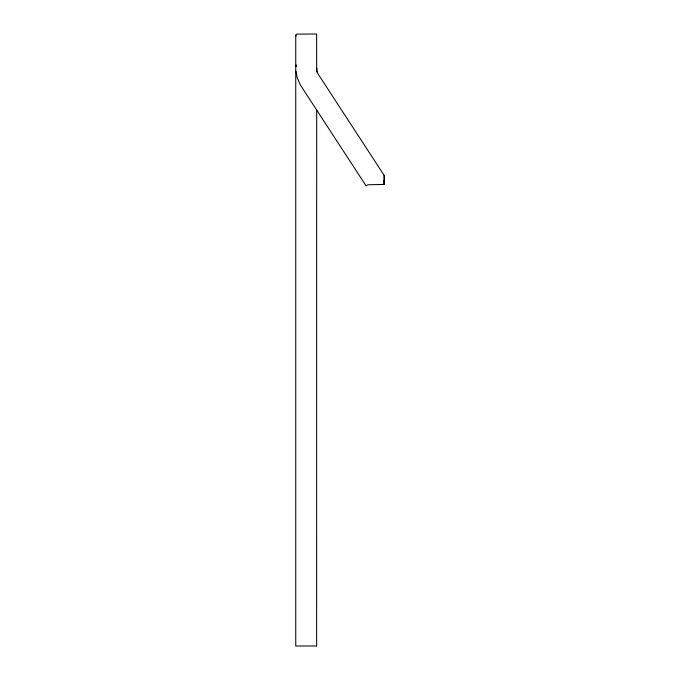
<?xml version="1.0" encoding="UTF-8"?>
<svg xmlns="http://www.w3.org/2000/svg" width="680" height="680" viewBox="0 0 680 680"><rect width="100%" height="100%" fill="white"/><g stroke="black" fill="none" stroke-linecap="round" stroke-linejoin="round"><path stroke-width="1.02" d="M316.685 646L295.749 646L295.749 35.207L296.412 34.145L316.633 34L316.685 71.927M296.191 64.897L296.191 66.657M366.24 185.759L367.888 184.79L384.251 184.399L384.251 175.542L318.469 74.579A13.354 13.354 0 0 1 316.65 68.468M296.149 36.091L295.749 35.207M366.036 185.776L300.441 85.127L297.168 77.588L295.911 71.12M316.633 67.651L316.685 69.785M384.106 175.295L384.251 184.399A15.682 15.682 0 0 0 383.792 180.65M316.685 110.024L316.633 646"/></g></svg>
